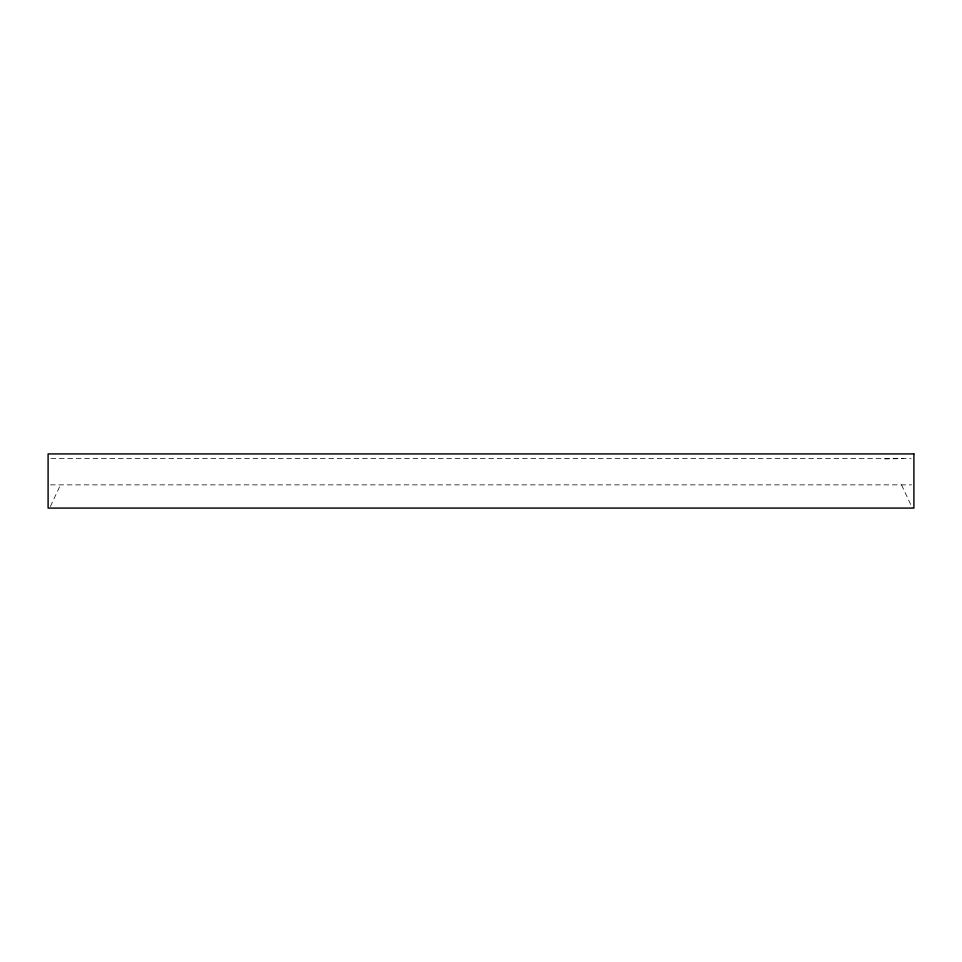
<?xml version="1.0" encoding="UTF-8"?>
<svg xmlns="http://www.w3.org/2000/svg" width="962" height="962" viewBox="0 0 962 962"><rect width="100%" height="100%" fill="white"/><g stroke="black" fill="none" stroke-linecap="round" stroke-linejoin="round"><path stroke-width="0.72" stroke-dasharray="4.81 3.61" d="M50.373 506.517L60.486 484.872M884.787 458.946L903.522 458.549M50.962 458.549L911.038 458.549M50.421 484.872L911.579 484.872M901.514 484.872L912.253 507.864"/><path stroke-width="1.44" d="M913.9 453.92L48.1 453.92L48.1 508.08L913.9 508.08L913.9 453.92"/></g></svg>
